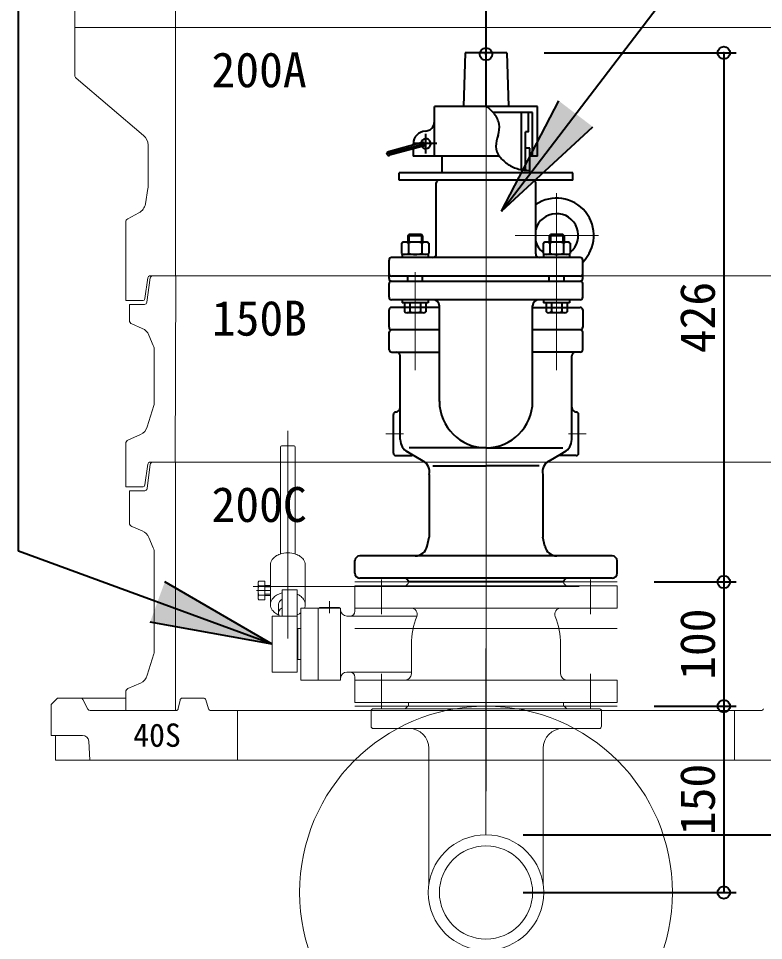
# Model space of a CAD drawing. Units: millimetres at full size, sheet at 1:20. Extents: x -5817 to 7940, y -3160 to 3160.
# Drawn here: x 128 to 728, y 111 to 853 of the extents above; entities that cross this region are included whole.
import ezdxf
from ezdxf.enums import TextEntityAlignment as Align

# ---------------------------------------------------------------- set-up
doc = ezdxf.new("R2010")
doc.units = ezdxf.units.MM
doc.header["$LTSCALE"] = 20
doc.header["$PDMODE"] = 32
doc.header["$PDSIZE"] = 10
for name, color, linetype, lineweight in [('0-7_TEMP01', 3, 'Continuous', 18), ('0-9_躯体', 7, 'Continuous', 9), ('0-A_細線', 7, 'Continuous', 9), ('0-B_消火栓', 2, 'Continuous', 40), ('0-E_寸法', 1, 'Continuous', 40), ('1-3_補修弁', 7, 'Continuous', 9)]:
    doc.layers.add(name, color=color, linetype=linetype, lineweight=lineweight)
doc.layers.add('0-F_注釈', color=1, linetype='Continuous')
doc.styles.add('ＭＳ ゴシック', font='')
doc.styles.get('ＭＳ ゴシック').set_extended_font_data('MS Gothic')

msp = doc.modelspace()

# ---------------------------------------------------------------- linework, layer by layer
at = {"layer": '0-7_TEMP01'}
for p, q in [((504.75, 1002.47), (504.75, 846.11)), ((173.75, 846.11), (835.75, 846.11)), ((504.76, 399.61), (504.76, 825.61)), ((504.76, 824.61), (504.76, 554.61)), ((561.59, 712.78), (561.59, 570.28)), ((595.33, 678.65), (528.18, 678.65)), ((504.76, 671.11), (504.76, 451.11)), ((447.75, 649.11), (447.75, 570.28)), ((504.76, 624.61), (504.76, 274.61)), ((345.25, 354.16), (345.25, 521.35)), ((504.76, 521.11), (504.76, 271.11)), ((424.06, 518.91), (438.44, 518.91)), ((585.44, 518.91), (571.08, 518.91)), ((420.75, 373.61), (420.75, 401.61)), ((588.75, 401.61), (588.75, 373.61)), ((317.25, 396.11), (579.75, 396.11)), ((399.25, 399.61), (610.25, 399.61)), ((319.89, 392.74), (331.25, 392.74)), ((399.25, 362.04), (610.25, 362.04)), ((504.75, 346.11), (504.75, 196.11)), ((504.75, 334.61), (504.75, 234.61)), ((504.76, 331.11), (504.76, 231.11)), ((420.75, 297.61), (420.75, 325.61)), ((588.75, 325.61), (588.75, 297.61)), ((399.25, 299.61), (610.25, 299.61))]:
    msp.add_line(p, q, dxfattribs=at)
msp.add_circle((504.75, 149.61), 150, dxfattribs=at)
at = {"layer": '0-9_躯体'}
for p, q in [((173.75, 896.11), (173.75, 846.11)), ((254.75, 896.11), (254.75, 846.11)), ((173.75, 846.11), (173.75, 807.52)), ((173.75, 846.11), (504.76, 846.11)), ((254.76, 846.11), (254.76, 646.11)), ((795.76, 846.11), (504.76, 846.11)), ((174.83, 805.21), (229.16, 759.11)), ((232.75, 751.43), (232.75, 717.94)), ((232.62, 716.29), (230.56, 703.97)), ((225.4, 696.79), (216.35, 691.95)), ((214.75, 689.31), (214.75, 646.11)), ((214.75, 646.11), (214.75, 626.11)), ((234.5, 646.11), (504.76, 646.11)), ((236.5, 646.11), (504.76, 646.11)), ((255.01, 646.11), (254.5, 496.11)), ((775.01, 646.11), (504.76, 646.11)), ((773.02, 646.11), (504.76, 646.11)), ((232.52, 644.38), (230.19, 627.83)), ((234.51, 644.38), (231.77, 624.83)), ((214.75, 626.11), (228.2, 626.11)), ((217.75, 623.11), (229.78, 623.11)), ((217.75, 623.11), (217.75, 610.09)), ((219.57, 607.33), (228.08, 603.69)), ((233.33, 598.43), (236.95, 590)), ((237.75, 586.05), (237.75, 544.6)), ((237.32, 541.69), (232.09, 524.51)), ((216.56, 513.9), (226.54, 518.26)), ((214.75, 511.14), (214.75, 476.11)), ((232.52, 494.39), (230.19, 477.83)), ((231.98, 474.85), (234.53, 494.36)), ((234.5, 496.11), (504.76, 496.11)), ((254.76, 496.11), (254.76, 296.11)), ((775.01, 496.11), (504.76, 496.11)), ((214.75, 476.11), (228.2, 476.11)), ((217.75, 473.11), (217.75, 447.09)), ((217.75, 473.11), (230, 473.11)), ((219.57, 444.33), (228.08, 440.69)), ((233.33, 435.43), (236.95, 427)), ((237.75, 423.06), (237.75, 344.59)), ((232.09, 324.52), (237.32, 341.69)), ((216.56, 313.89), (226.54, 318.27)), ((154.76, 301.11), (159.75, 306.11)), ((159.75, 306.11), (179.76, 306.11)), ((179.76, 306.11), (214.75, 306.11)), ((184.2, 297.21), (180.31, 305.01)), ((214.75, 311.14), (214.75, 296.11)), ((257.08, 297.71), (258.44, 304.5)), ((260.4, 306.11), (277.27, 306.11)), ((281.33, 297.54), (279.19, 304.69)), ((154.76, 301.11), (154.76, 276.11)), ((185.99, 296.11), (255.11, 296.11)), ((214.75, 296.11), (255.11, 296.11)), ((283.25, 296.11), (504.76, 296.11)), ((283.25, 296.11), (504.76, 296.11)), ((304.76, 296.11), (304.76, 256.11)), ((726.26, 296.11), (504.76, 296.11)), ((726.26, 296.11), (504.76, 296.11)), ((704.75, 296.11), (704.75, 256.11)), ((154.76, 276.11), (180, 276.11)), ((158.2, 276.11), (158.34, 256.11)), ((185, 271.36), (185.76, 256.11)), ((158.34, 256.11), (504.76, 256.11)), ((851.17, 256.11), (504.76, 256.11))]:
    msp.add_line(p, q, dxfattribs=at)
for centre, radius, start, end in [((176.75, 807.52), 3, 180, 230.195), ((222.76, 751.43), 10, 0, 50.194), ((222.76, 717.94), 10, 350.538, 0), ((220.7, 705.62), 10, 298.072, 350.538), ((217.75, 689.31), 3, 118.073, 180), ((234.5, 644.11), 2, 90, 172.001), ((236.5, 644.11), 2, 90, 172.001), ((228.2, 628.11), 2, 270, 352.001), ((229.78, 625.11), 2, 270, 352.001), ((220.75, 610.09), 3, 180, 246.801), ((224.14, 594.5), 10, 23.199, 66.801), ((227.75, 586.05), 10, 0, 23.199), ((227.75, 544.6), 10, 343.072, 0), ((222.53, 527.43), 10, 293.629, 343.072), ((217.75, 511.14), 3, 113.629, 180), ((234.5, 494.11), 2, 90, 172.001), ((236.51, 494.11), 2, 90, 172.569), ((228.2, 478.11), 2, 270, 352.001), ((230, 475.11), 2, 270, 352.569), ((220.75, 447.09), 3, 180, 246.801), ((224.14, 431.49), 10, 23.199, 66.801), ((227.75, 423.06), 10, 0, 23.199), ((227.75, 344.59), 10, 343.072, 0), ((222.53, 327.43), 10, 293.629, 343.072), ((217.75, 311.14), 3, 113.629, 180), ((178.52, 304.11), 2, 26.565, 90), ((260.4, 304.11), 2, 90, 168.691), ((277.27, 304.11), 2, 16.7, 90), ((185.99, 298.11), 2, 206.565, 270), ((255.11, 298.11), 2, 270, 348.691), ((283.25, 298.11), 2, 196.7, 270), ((726.26, 298.11), 2, 270, 343.3), ((180, 271.11), 5, 2.862, 90)]:
    msp.add_arc(centre, radius, start, end, dxfattribs=at)
at = {"layer": '0-A_細線'}
for p, q in [((414.25, 297.61), (595.75, 297.61)), ((441.75, 299.61), (439.75, 297.61)), ((441.75, 299.61), (567.75, 299.61)), ((567.75, 299.61), (569.75, 297.61)), ((412.25, 295.61), (412.25, 283.61)), ((597.75, 295.61), (597.75, 283.61)), ((414.25, 281.61), (595.75, 281.61)), ((458.75, 265.69), (458.75, 156.41)), ((550.75, 265.84), (550.75, 156.41))]:
    msp.add_line(p, q, dxfattribs=at)
for radius in [46.5, 37.5]:
    msp.add_circle((504.75, 149.61), radius, dxfattribs=at)
for centre, radius, start, end in [((414.25, 295.61), 2, 90, 179.998), ((595.75, 295.61), 2, 359.998, 90), ((414.25, 283.61), 2, 179.998, 270), ((595.75, 283.61), 2, 270, 0), ((442.82, 265.69), 15.93, 0, 90), ((566.68, 265.69), 15.93, 90, 180)]:
    msp.add_arc(centre, radius, start, end, dxfattribs=at)
at = {"layer": '0-B_消火栓'}
for p, q in [((488.01, 825.61), (486.68, 782.52)), ((521.5, 825.61), (488.01, 825.61)), ((504.76, 782.61), (504.76, 825.61)), ((521.5, 825.61), (522.83, 782.52)), ((521.5, 825.61), (522.83, 782.52)), ((546.25, 782.52), (463.26, 782.52)), ((463.26, 742.52), (463.26, 782.52)), ((486.68, 782.61), (522.83, 782.61)), ((546.25, 742.52), (546.25, 782.52)), ((542.26, 777.52), (510.71, 777.52)), ((533.26, 731.55), (533.26, 777.52)), ((538.8, 777.52), (539, 777.32)), ((539, 762.22), (539, 777.32)), ((542.26, 742.52), (542.26, 777.52)), ((456.26, 744.66), (456.26, 760.38)), ((536.5, 731.12), (536.5, 762.02)), ((457.88, 752.96), (424.38, 743.98)), ((453.45, 753.32), (426.18, 746.01)), ((454.23, 750.43), (426.95, 743.12)), ((446.25, 752.52), (446.25, 751.39)), ((465.08, 752.52), (447.48, 752.52)), ((446.25, 748.29), (446.25, 742.52)), ((515.4, 742.52), (446.25, 742.52)), ((469.51, 729.02), (469.51, 742.52)), ((540, 749.02), (536.5, 749.02)), ((540, 729.02), (540, 749.02)), ((546.25, 742.52), (540, 742.52)), ((540, 729.02), (540, 742.52)), ((574.75, 729.02), (434.75, 729.02)), ((434.75, 723.02), (434.75, 729.02)), ((574.75, 723.02), (574.75, 729.02)), ((574.75, 723.02), (434.75, 723.02)), ((464.75, 663.83), (464.75, 721.02)), ((544.75, 663.83), (544.75, 721.03)), ((441.75, 678.33), (441.75, 673.33)), ((442.75, 679.33), (442.75, 673.33)), ((452.75, 679.33), (442.75, 679.33)), ((452.75, 679.33), (452.75, 673.33)), ((453.75, 678.33), (452.75, 679.33)), ((453.75, 678.33), (453.75, 673.33)), ((555.6, 678.33), (555.6, 673.33)), ((556.6, 679.33), (556.6, 673.33)), ((566.59, 679.33), (556.6, 679.33)), ((566.59, 679.33), (566.59, 673.33)), ((567.6, 678.33), (566.59, 679.33)), ((567.6, 678.33), (567.6, 673.33)), ((436.81, 672.53), (436.81, 664.13)), ((455.97, 673.33), (439.54, 673.33)), ((442.28, 672.53), (442.28, 664.13)), ((453.23, 672.53), (453.23, 664.13)), ((458.7, 672.53), (458.7, 664.13)), ((550.65, 672.53), (550.65, 664.13)), ((569.81, 673.33), (553.39, 673.33)), ((556.12, 672.53), (556.12, 664.13)), ((567.07, 672.53), (567.07, 664.13)), ((572.55, 672.53), (572.55, 664.13)), ((580.6, 660.83), (428.75, 660.83)), ((458.26, 663.33), (437.26, 663.33)), ((437.26, 663.33), (437.26, 660.83)), ((458.26, 663.33), (458.26, 660.83)), ((572.1, 663.33), (551.1, 663.33)), ((551.1, 663.33), (551.1, 660.83)), ((572.1, 663.33), (572.1, 660.83)), ((426.75, 643.83), (426.75, 658.83)), ((582.59, 643.83), (582.59, 658.83)), ((426.75, 628.83), (426.75, 639.83)), ((580.6, 645.83), (428.75, 645.83)), ((428.75, 641.83), (580.6, 641.83)), ((441.75, 641.83), (441.75, 645.83)), ((453.75, 641.83), (453.75, 645.83)), ((555.6, 641.83), (555.6, 645.83)), ((567.6, 641.83), (567.6, 645.83)), ((582.59, 628.83), (582.59, 639.83)), ((580.6, 626.83), (428.75, 626.83)), ((437.26, 626.83), (437.26, 624.33)), ((458.26, 624.33), (437.26, 624.33)), ((439.25, 624.33), (439.25, 617.13)), ((443.51, 624.33), (443.51, 617.13)), ((452.01, 624.33), (452.01, 617.13)), ((456.26, 624.33), (456.26, 617.13)), ((458.26, 626.83), (458.26, 624.33)), ((551.1, 626.83), (551.1, 624.33)), ((572.1, 624.33), (551.1, 624.33)), ((553.1, 624.33), (553.1, 617.13)), ((557.35, 624.33), (557.35, 617.13)), ((565.85, 624.33), (565.85, 617.13)), ((570.09, 624.33), (570.09, 617.13)), ((572.1, 626.83), (572.1, 624.33)), ((426.75, 604.65), (426.75, 618.66)), ((467.26, 620.65), (428.75, 620.65)), ((454.13, 616.33), (441.38, 616.33)), ((467.26, 544.92), (467.26, 621.83)), ((542.26, 545.09), (542.26, 621.83)), ((542.26, 620.65), (580.6, 620.65)), ((567.97, 616.33), (555.22, 616.33)), ((582.59, 618.66), (582.59, 604.65)), ((467.26, 602.65), (428.75, 602.65)), ((580.6, 602.65), (542.26, 602.65)), ((426.91, 586.65), (426.91, 600.66)), ((582.59, 586.65), (582.59, 600.66)), ((428.92, 584.66), (467.26, 584.66)), ((435.75, 514.24), (435.75, 581.65)), ((580.6, 584.66), (542.26, 584.66)), ((573.75, 514.24), (573.75, 581.65)), ((577.75, 536.42), (577.25, 536.42)), ((430.25, 503.42), (430.25, 534.41)), ((579.25, 503.42), (579.25, 534.41)), ((504.76, 507.59), (442.81, 507.59)), ((504.76, 507.59), (566.69, 507.59)), ((432.25, 501.42), (445.39, 501.42)), ((443.69, 503.01), (441.49, 504.29)), ((454.3, 496.89), (443.69, 503.01)), ((555.22, 496.89), (565.81, 503.01)), ((577.25, 501.42), (564.12, 501.42)), ((565.81, 503.01), (568.02, 504.29)), ((462.04, 493.24), (504.76, 493.24)), ((547.47, 493.24), (504.76, 493.24)), ((459.06, 486.1), (459.06, 435.79)), ((550.44, 486.1), (550.44, 435.79)), ((457.47, 428.48), (459.06, 435.79)), ((552.04, 428.48), (550.44, 435.79)), ((399.25, 406.61), (399.25, 416.82)), ((606.26, 420.61), (403.25, 420.61)), ((610.26, 406.61), (610.26, 416.61)), ((606.26, 402.61), (403.25, 402.61)), ((567.26, 399.61), (442.26, 399.61))]:
    msp.add_line(p, q, dxfattribs=at)
for points in [[(539, 762.22), (538.8, 762.02), (536.5, 762.02)], [(453.75, 678.33), (441.75, 678.33), (442.75, 679.33)], [(567.6, 678.33), (555.6, 678.33), (556.6, 679.33)]]:
    msp.add_lwpolyline(points, dxfattribs=at)
for centre, radius, start, end in [((492.54, 761.92), 23.95, 37.40601, 59.32743), ((496, 764.19), 19.82, 11.82989, 38.28192), ((455.25, 770.49), 8, 273.185, 0), ((496.42, 765.63), 19.16, 340.48938, 7.85098), ((456.26, 752.52), 10, 93.185, 180), ((546.27, 747.97), 33.73, 160.48927, 176.02855), ((456.26, 752.52), 4, 217.024, 172.976), ((453.84, 751.88), 1.5, 285, 105), ((526.69, 750.89), 14.07, 182.40835, 219.6681), ((426.56, 744.56), 1.5, 105, 285), ((537.11, 758.75), 27.11, 218.39583, 237.7464), ((538.91, 760.89), 29.89, 237.00634, 254.54624), ((539.01, 762.16), 31.14, 254.99564, 271.83385), ((466.75, 721.02), 2, 90, 180), ((542.75, 721.02), 2, 0, 90), ((561.59, 678.65), 30, 314.427, 124.152), ((561.59, 678.65), 17.5, 308.734, 164.233), ((439.54, 668.25), 5.08, 57.419, 122.581), ((447.75, 654.19), 19.14, 73.374, 106.626), ((455.97, 668.25), 5.08, 57.419, 122.581), ((561.59, 678.65), 17.5, 195.767, 231.265), ((553.39, 668.25), 5.08, 57.419, 122.581), ((561.59, 654.19), 19.14, 73.374, 106.626), ((569.81, 668.25), 5.08, 57.419, 122.581), ((428.75, 658.83), 2, 90, 180), ((439.54, 668.41), 5.08, 237.419, 302.581), ((447.75, 682.46), 19.14, 253.374, 286.626), ((455.97, 668.41), 5.08, 237.419, 302.581), ((461.76, 663.83), 3, 270, 0), ((547.76, 663.83), 3, 180, 270), ((553.39, 668.41), 5.08, 237.419, 302.581), ((561.59, 682.46), 19.14, 253.374, 286.626), ((569.81, 668.41), 5.08, 237.419, 302.581), ((580.6, 658.83), 2, 0, 90), ((428.75, 647.83), 2, 180, 270), ((580.6, 647.83), 2, 270, 0), ((428.75, 643.83), 2, 180, 270), ((428.75, 639.83), 2, 90, 180), ((580.6, 643.83), 2, 270, 0), ((580.6, 639.83), 2, 0, 90), ((428.75, 628.83), 2, 180, 270), ((462.26, 621.83), 5, 0, 90), ((547.25, 621.83), 5, 90, 180), ((580.6, 628.83), 2, 270, 0), ((428.75, 618.66), 2, 90, 180), ((441.38, 619.55), 3.22, 228.74, 311.26), ((447.75, 628.01), 11.69, 248.679, 291.321), ((454.13, 619.55), 3.22, 228.74, 311.26), ((555.22, 619.55), 3.22, 228.74, 311.26), ((561.59, 628.01), 11.69, 248.679, 291.321), ((567.97, 619.55), 3.22, 228.74, 311.26), ((580.6, 618.66), 2, 0, 90), ((428.75, 604.65), 2, 180, 270), ((428.92, 600.66), 2, 90, 180), ((580.6, 604.65), 2, 270, 0), ((580.6, 600.66), 2, 0, 90), ((428.92, 586.65), 2, 180, 270), ((580.6, 586.65), 2, 270, 0), ((432.75, 581.65), 3, 0, 90), ((576.75, 581.65), 3, 90, 180), ((504.76, 545.09), 37.5, 180, 0), ((432.25, 534.41), 2, 90, 180), ((431.75, 540.42), 4, 270, 0), ((577.75, 540.42), 4, 180, 270), ((577.25, 534.41), 2, 0, 90), ((447.25, 514.24), 11.5, 180, 240), ((562.25, 514.24), 11.5, 300, 0), ((432.25, 503.42), 2, 180, 270), ((577.25, 503.42), 2, 270, 0), ((449.3, 488.23), 10, 347.697, 60), ((560.22, 488.23), 10, 120, 192.303), ((447.7, 430.61), 10, 270, 347.697), ((561.81, 430.61), 10, 192.303, 270), ((403.25, 416.61), 4, 90, 180), ((606.26, 416.61), 4, 0, 90), ((403.25, 406.61), 4, 180, 270), ((439.25, 399.61), 3, 0, 90), ((570.25, 399.61), 3, 90, 180), ((606.26, 406.61), 4, 270, 0)]:
    msp.add_arc(centre, radius, start, end, dxfattribs=at)
at = {"layer": '0-E_寸法'}
for p, q in [((517.23, 698.29), (824.75, 1100.37)), ((504.75, 939.11), (504.75, 824.61)), ((128.38, 424.53), (128.38, 904.48)), ((551.5, 825.61), (706.24, 825.61)), ((696.23, 825.61), (696.23, 399.61)), ((517.23, 698.29), (563.26, 787.07)), ((517.23, 698.29), (590.85, 765.97)), ((332.75, 349.61), (128.38, 424.53)), ((332.75, 349.61), (246.26, 399.81)), ((640.25, 399.61), (706.24, 399.61)), ((640.25, 399.61), (706.24, 399.61)), ((696.23, 399.61), (696.23, 299.61)), ((332.75, 349.61), (234.31, 367.2)), ((640.25, 299.61), (706.24, 299.61)), ((640.25, 299.61), (706.24, 299.61)), ((696.23, 299.61), (696.23, 149.61)), ((534.75, 196.11), (1235.26, 196.11)), ((534.75, 149.61), (706.24, 149.61))]:
    msp.add_line(p, q, dxfattribs=at)
for p in [(504.75, 824.61), (696.23, 825.61), (696.23, 399.61), (696.23, 299.61), (696.23, 149.61)]:
    msp.add_point(p, dxfattribs=at)
for points in [[(563.26, 787.07), (590.85, 765.97), (517.23, 698.29)], [(234.31, 367.2), (246.26, 399.81), (332.75, 349.61)]]:
    msp.add_solid(points, dxfattribs=at)
at = {"layer": '1-3_補修弁'}
for p, q in [((339.25, 508.27), (339.25, 422.19)), ((350.25, 509.27), (340.25, 509.27)), ((351.25, 508.27), (351.25, 422.19)), ((331.25, 381.43), (331.25, 413.25)), ((359.25, 381.43), (359.25, 413.25)), ((321.25, 398.36), (321.25, 387.12)), ((321.83, 396.5), (326.75, 396.5)), ((321.85, 400.24), (326.75, 400.24)), ((326.75, 400.24), (326.75, 385.24)), ((331.25, 396.74), (326.75, 396.74)), ((326.75, 395.74), (331.25, 395.74)), ((399.25, 396.61), (610.25, 396.61)), ((399.25, 376.11), (399.25, 396.61)), ((442.25, 399.61), (567.25, 399.61)), ((610.25, 396.61), (610.25, 378.61)), ((321.83, 388.99), (326.75, 388.99)), ((326.75, 389.74), (331.25, 389.74)), ((326.75, 388.74), (331.25, 388.74)), ((340.75, 372.11), (340.75, 393.27)), ((352.75, 393.27), (340.75, 393.27)), ((352.75, 393.27), (352.75, 327.11)), ((326.75, 385.24), (321.85, 385.24)), ((337.75, 381.43), (337.75, 374.5)), ((370.75, 379.11), (370.75, 378.61)), ((386.75, 379.11), (370.75, 379.11)), ((378.75, 384.11), (378.75, 374.61)), ((386.75, 378.61), (386.75, 379.11)), ((352.75, 372.11), (332.75, 372.11)), ((332.75, 372.11), (332.75, 327.11)), ((387.75, 378.61), (355.75, 378.61)), ((355.75, 349.61), (355.75, 378.61)), ((369.75, 378.61), (369.75, 320.61)), ((387.75, 378.61), (387.75, 349.61)), ((392.75, 372.11), (449.12, 372.11)), ((504.75, 378.61), (399.25, 378.61)), ((504.75, 378.61), (610.25, 378.61)), ((352.75, 361.61), (353.25, 362.11)), ((353.25, 362.11), (353.25, 337.11)), ((353.25, 362.11), (355.75, 362.11)), ((355.75, 320.61), (355.75, 349.61)), ((387.75, 349.61), (387.75, 320.61)), ((444.75, 325.61), (444.75, 349.61)), ((564.75, 325.61), (564.75, 349.61)), ((353.25, 337.11), (352.75, 337.61)), ((353.25, 337.11), (355.75, 337.11)), ((332.75, 327.11), (352.75, 327.11)), ((392.75, 327.11), (444.75, 327.11)), ((387.75, 320.61), (355.75, 320.61)), ((399.25, 323.11), (399.25, 302.61)), ((399.25, 320.61), (610.25, 320.61)), ((610.25, 320.61), (610.25, 302.61)), ((610.25, 302.61), (399.25, 302.61)), ((442.25, 299.61), (442.25, 302.61)), ((567.25, 299.61), (442.25, 299.61)), ((567.25, 302.61), (567.25, 299.61))]:
    msp.add_line(p, q, dxfattribs=at)
for centre, radius, start, end in [((340.25, 508.27), 1, 90, 180), ((350.25, 508.27), 1, 0, 90), ((338.9, 413.15), 7.64, 143.77013, 179.30664), ((341.56, 411.29), 10.9, 124.74801, 144.15638), ((343.89, 408), 14.93, 109.14368, 124.86797), ((345.19, 404.24), 18.91, 89.81124, 109.14224), ((345.31, 404.24), 18.91, 70.85776, 90.18876), ((346.61, 408), 14.93, 55.13203, 70.85632), ((348.94, 411.29), 10.9, 35.84362, 55.25199), ((351.61, 413.15), 7.64, 0.69336, 36.22987), ((324.54, 398.36), 3.29, 144.992, 214.565), ((333.67, 392.74), 12.42, 162.412, 197.588), ((439.25, 399.61), 3, 270, 0), ((570.25, 399.61), 3, 180, 270), ((324.54, 387.12), 3.29, 145.435, 215.008), ((341.56, 379.47), 10.9, 124.748, 144.15636), ((343.89, 376.18), 14.93, 109.1437, 124.86798), ((342.67, 381.06), 9.94, 101.14177, 111.74812), ((349.03, 380.42), 10.08, 52.60968, 68.33397), ((348.94, 379.47), 10.9, 35.84364, 55.252), ((338.9, 381.33), 7.64, 143.77014, 179.30664), ((338.9, 381.52), 7.64, 180.69336, 216.22987), ((341.85, 381.38), 4.09, 143.77014, 179.30665), ((343.27, 380.38), 5.84, 124.74799, 144.15636), ((343.19, 380.8), 5.45, 116.55799, 126.48115), ((343.19, 373.88), 5.45, 116.55799, 126.48115), ((351.61, 381.33), 7.64, 0.69336, 36.22986), ((352, 381.45), 7.25, 336.93242, 359.82312), ((341.56, 383.38), 10.9, 215.84362, 235.25199), ((342.19, 383.61), 11.45, 233.33205, 249.05633), ((341.85, 374.45), 4.09, 143.77014, 179.30665), ((341.85, 374.56), 4.09, 180.69336, 216.22987), ((343.27, 373.46), 5.84, 124.74799, 144.15636), ((338.63, 372.18), 0.095, 205.74959, 225.15795), ((346.95, 386.12), 14.29, 293.98819, 305.06812), ((354.13, 376.41), 2.23, 297.27068, 316.67904), ((392.75, 377.11), 5, 180, 270), ((395.25, 376.11), 4, 270, 0), ((444.35, 373.61), 5, 338.332, 90), ((504.75, 349.61), 60, 158.332, 180), ((565.16, 373.61), 5, 90, 201.668), ((504.75, 349.61), 60, 0, 21.668), ((392.75, 322.11), 5, 90, 180), ((395.25, 323.11), 4, 0, 90), ((439.75, 325.61), 5, 270, 0), ((569.75, 325.61), 5, 180, 270)]:
    msp.add_arc(centre, radius, start, end, dxfattribs=at)

# ---------------------------------------------------------------- texts
at = {"layer": '0-E_寸法', "style": 'ＭＳ ゴシック'}
for s, p in [('426', (697.45, 583.81)), ('100', (697.45, 320.81)), ('150', (697.45, 195.81))]:
    msp.add_text(s, height=28.15, rotation=90, dxfattribs=at).set_placement(p, align=Align.BOTTOM_LEFT)
at = {"layer": '0-F_注釈', "style": 'ＭＳ ゴシック'}
for s, height, p in [('200A', 28.15, (283.81, 789.48)), ('150B', 28.15, (284.06, 589.48)), ('200C', 28.15, (283.81, 439.48)), ('40S', 18.77, (220.77, 261.28))]:
    msp.add_text(s, height=height, dxfattribs=at).set_placement(p, align=Align.BOTTOM_LEFT)

doc.saveas('drawing.dxf')
